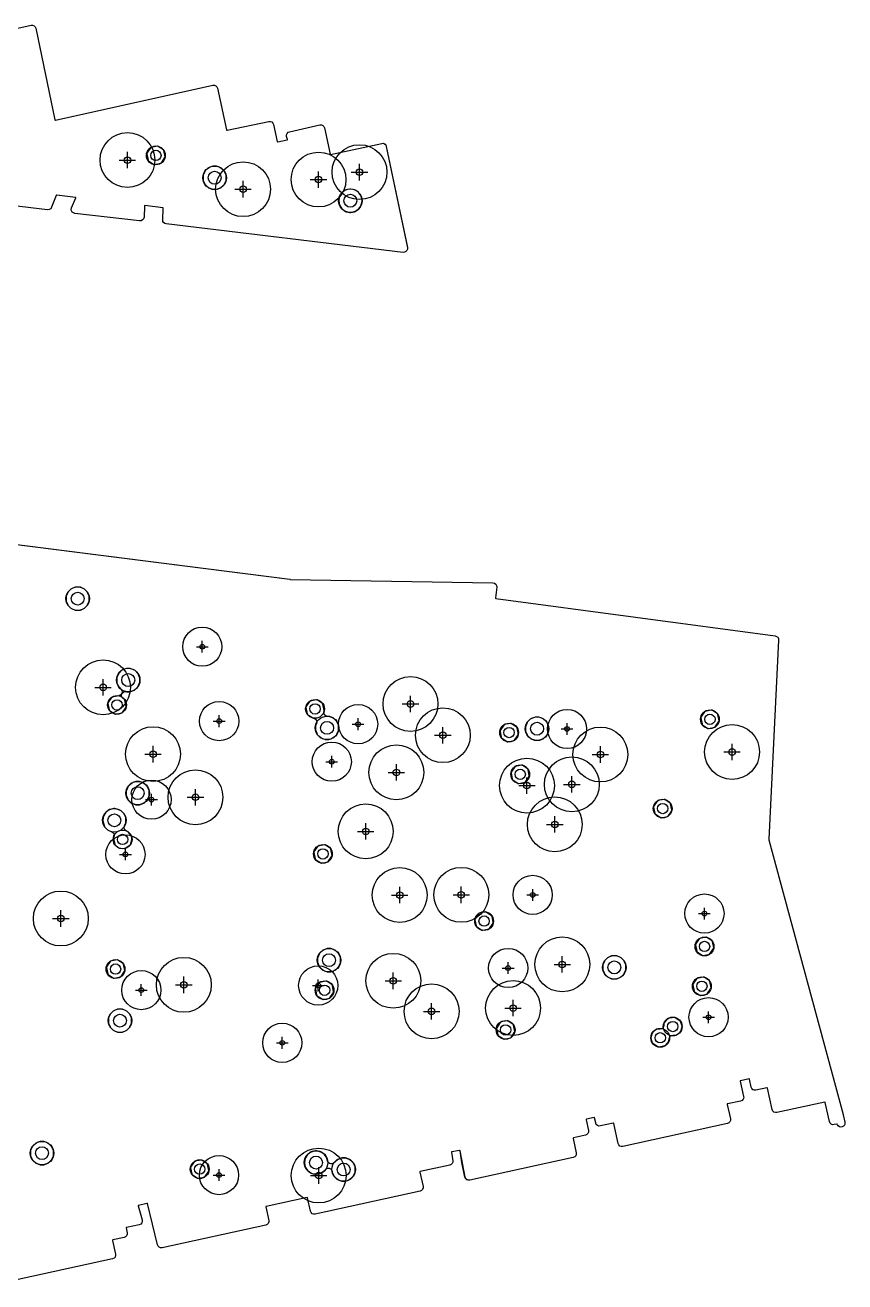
# Model space of a CAD drawing. Header units: metres. Extents: x 8738 to 9560, y -8972 to -7699.
# Drawn here: x 9163.8 to 9268.4, y -8941.5 to -8781.1 of the extents above; entities that cross this region are included whole.
import ezdxf

# ---------------------------------------------------------------- set-up
doc = ezdxf.new("R2010")
doc.units = ezdxf.units.M
for name, color, linetype in [('AI_GREENING_ALLOWED_ZONE', 4, 'Continuous'), ('AI_GREENING_LAWN', 82, 'Continuous'), ('AI_GREENING_SHRUBS', 92, 'Continuous'), ('AI_GREENING_TREES', 3, 'Continuous')]:
    doc.layers.add(name, color=color, linetype=linetype)

# ---------------------------------------------------------------- blocks, each defined once
blk = doc.blocks.new('AI_TREE')
for p, q in [((-0.3, 0), (0.3, 0)), ((0, -0.3), (0, 0.3))]:
    blk.add_line(p, q)
for radius in [1, 0.12]:
    blk.add_circle((0, 0), radius)
blk = doc.blocks.new('AI_SHRUB')
for radius in [1, 0.55]:
    blk.add_circle((0, 0), radius)

msp = doc.modelspace()

# ---------------------------------------------------------------- linework, layer by layer
at = {"layer": 'AI_GREENING_ALLOWED_ZONE'}
for points in [[(9156.75, -8782.83), (9164.54, -8781.09), (9164.73, -8781.09), (9164.92, -8781.16), (9165.06, -8781.3), (9165.14, -8781.48), (9167.58, -8793.19), (9167.6, -8793.23), (9167.64, -8793.23), (9187.75, -8788.76), (9187.95, -8788.76), (9188.13, -8788.83), (9188.27, -8788.96), (9188.35, -8789.14), (9189.49, -8794.44), (9189.51, -8794.48), (9189.55, -8794.48), (9194.89, -8793.38), (9195.09, -8793.37), (9195.27, -8793.45), (9195.41, -8793.58), (9195.48, -8793.76), (9195.97, -8795.96), (9195.98, -8796), (9196.03, -8796), (9197.21, -8795.73), (9197.25, -8795.72), (9197.25, -8795.67), (9197.16, -8795.29), (9197.15, -8795.09), (9197.22, -8794.91), (9197.36, -8794.77), (9197.54, -8794.69), (9201.4, -8793.82), (9201.59, -8793.81), (9201.78, -8793.88), (9201.92, -8794.02), (9202, -8794.2), (9202.71, -8797.55), (9202.73, -8797.59), (9202.77, -8797.59), (9209.29, -8796.18), (9209.48, -8796.17), (9209.66, -8796.25), (9209.81, -8796.38), (9209.88, -8796.56), (9212.58, -8809.49), (9212.58, -8809.68), (9212.51, -8809.86), (9212.38, -8810), (9212.21, -8810.08), (9212.03, -8810.09), (9181.78, -8806.47), (9181.6, -8806.42), (9181.46, -8806.3), (9181.37, -8806.14), (9181.34, -8805.96), (9181.4, -8804.46), (9181.39, -8804.42), (9181.35, -8804.41), (9179.07, -8804.13), (9179.02, -8804.14), (9179.01, -8804.18), (9178.96, -8805.59), (9178.91, -8805.79), (9178.78, -8805.95), (9178.6, -8806.05), (9178.4, -8806.07), (9170.12, -8805.11), (9169.95, -8805.05), (9169.8, -8804.94), (9169.71, -8804.78), (9169.68, -8804.6), (9169.72, -8804.42), (9170.24, -8803.12), (9170.25, -8803.08), (9170.21, -8803.07), (9167.83, -8802.78), (9167.79, -8802.79), (9167.76, -8802.83), (9167.17, -8804.34), (9167.05, -8804.53), (9166.86, -8804.64), (9166.65, -8804.66), (9157.41, -8803.55)], [(9148.27, -8845.56), (9197.57, -8851.82), (9197.6, -8851.83), (9223.49, -8852.25), (9223.7, -8852.3), (9223.86, -8852.42), (9223.96, -8852.6), (9223.98, -8852.81), (9223.8, -8854.19), (9223.81, -8854.23), (9223.84, -8854.25), (9259.51, -8859.05), (9259.69, -8859.11), (9259.83, -8859.22), (9259.92, -8859.39), (9259.94, -8859.57), (9258.69, -8884.98), (9258.7, -8885.05), (9268.18, -8920.14), (9268.18, -8920.16), (9268.4, -8921.12), (9268.4, -8921.31), (9268.34, -8921.48), (9268.22, -8921.62), (9268.06, -8921.71), (9267.88, -8921.73), (9267.7, -8921.69), (9267.55, -8921.58), (9267.45, -8921.43), (9267.41, -8921.35), (9267.37, -8921.35), (9267.04, -8921.42), (9266.84, -8921.43), (9266.66, -8921.36), (9266.52, -8921.22), (9266.44, -8921.04), (9265.9, -8918.58), (9265.88, -8918.54), (9265.84, -8918.54), (9259.72, -8919.89), (9259.53, -8919.89), (9259.35, -8919.82), (9259.2, -8919.69), (9259.13, -8919.51), (9258.52, -8916.75), (9258.5, -8916.71), (9258.46, -8916.71), (9257.05, -8917.02), (9256.85, -8917.03), (9256.67, -8916.96), (9256.53, -8916.82), (9256.45, -8916.64), (9256.23, -8915.63), (9256.21, -8915.59), (9256.17, -8915.59), (9255.1, -8915.83), (9255.06, -8915.85), (9255.06, -8915.89), (9255.48, -8917.81), (9255.49, -8918.01), (9255.41, -8918.19), (9255.28, -8918.33), (9255.1, -8918.41), (9253.42, -8918.77), (9253.38, -8918.78), (9253.38, -8918.83), (9253.79, -8920.68), (9253.8, -8920.88), (9253.72, -8921.06), (9253.59, -8921.2), (9253.41, -8921.28), (9240.06, -8924.21), (9239.87, -8924.22), (9239.69, -8924.15), (9239.55, -8924.01), (9239.47, -8923.83), (9238.9, -8921.27), (9238.89, -8921.23), (9238.84, -8921.23), (9237.2, -8921.59), (9237, -8921.6), (9236.82, -8921.53), (9236.68, -8921.39), (9236.6, -8921.21), (9236.46, -8920.56), (9236.44, -8920.52), (9236.4, -8920.52), (9235.42, -8920.73), (9235.38, -8920.75), (9235.38, -8920.79), (9235.69, -8922.17), (9235.69, -8922.37), (9235.62, -8922.55), (9235.49, -8922.69), (9235.31, -8922.77), (9233.75, -8923.11), (9233.71, -8923.13), (9233.71, -8923.17), (9234.12, -8925.01), (9234.12, -8925.21), (9234.05, -8925.39), (9233.92, -8925.53), (9233.74, -8925.61), (9220.52, -8928.51), (9220.32, -8928.52), (9220.14, -8928.45), (9220, -8928.31), (9219.92, -8928.13), (9219.51, -8926.27), (9219.5, -8926.24), (9219.29, -8924.77), (9219.27, -8924.73), (9219.23, -8924.73), (9218.24, -8924.88), (9218.2, -8924.89), (9218.2, -8924.93), (9218.36, -8926.03), (9218.35, -8926.22), (9218.28, -8926.39), (9218.15, -8926.52), (9217.97, -8926.59), (9214.21, -8927.42), (9214.17, -8927.44), (9214.17, -8927.48), (9214.57, -8929.31), (9214.58, -8929.51), (9214.5, -8929.69), (9214.37, -8929.83), (9214.19, -8929.91), (9200.79, -8932.85), (9200.59, -8932.86), (9200.41, -8932.79), (9200.27, -8932.65), (9200.19, -8932.47), (9199.82, -8930.77), (9199.8, -8930.73), (9199.76, -8930.73), (9194.54, -8931.88), (9194.5, -8931.89), (9194.5, -8931.93), (9194.88, -8933.64), (9194.88, -8933.84), (9194.81, -8934.02), (9194.68, -8934.16), (9194.5, -8934.24), (9181.27, -8937.15), (9181.08, -8937.15), (9180.9, -8937.08), (9180.76, -8936.95), (9180.68, -8936.78), (9179.39, -8931.5), (9179.38, -8931.46), (9179.33, -8931.47), (9178.27, -8931.74), (9178.23, -8931.76), (9178.23, -8931.8), (9178.72, -8933.57), (9178.74, -8933.77), (9178.67, -8933.96), (9178.53, -8934.11), (9178.35, -8934.19), (9176.7, -8934.55), (9176.67, -8934.57), (9176.67, -8934.61), (9176.8, -8935.23), (9176.81, -8935.42), (9176.73, -8935.6), (9176.6, -8935.74), (9176.42, -8935.82), (9174.98, -8936.14), (9174.95, -8936.16), (9174.95, -8936.2), (9175.33, -8937.94), (9175.33, -8938.14), (9175.26, -8938.32), (9175.13, -8938.46), (9174.95, -8938.54), (9161.54, -8941.49)]]:
    msp.add_lwpolyline(points, dxfattribs=at)
at = {"layer": 'AI_GREENING_LAWN'}
for points in [[(9156.75, -8782.83), (9164.54, -8781.09), (9164.73, -8781.09), (9164.92, -8781.16), (9165.06, -8781.3), (9165.14, -8781.48), (9167.58, -8793.19), (9167.6, -8793.23), (9167.64, -8793.23), (9187.75, -8788.76), (9187.95, -8788.76), (9188.13, -8788.83), (9188.27, -8788.96), (9188.35, -8789.14), (9189.49, -8794.44), (9189.5, -8794.48), (9189.55, -8794.48), (9194.89, -8793.38), (9195.09, -8793.38), (9195.27, -8793.45), (9195.41, -8793.58), (9195.48, -8793.76), (9195.97, -8795.96), (9195.98, -8796), (9196.03, -8796), (9197.21, -8795.73), (9197.25, -8795.72), (9197.25, -8795.67), (9197.16, -8795.29), (9197.15, -8795.09), (9197.22, -8794.91), (9197.36, -8794.77), (9197.54, -8794.69), (9201.4, -8793.82), (9201.59, -8793.81), (9201.78, -8793.88), (9201.92, -8794.02), (9202, -8794.2), (9202.71, -8797.55), (9202.73, -8797.59), (9202.77, -8797.59), (9209.29, -8796.18), (9209.48, -8796.17), (9209.67, -8796.25), (9209.81, -8796.38), (9209.88, -8796.56), (9212.58, -8809.5), (9212.58, -8809.68), (9212.51, -8809.86), (9212.38, -8810), (9212.21, -8810.08), (9212.03, -8810.09), (9181.78, -8806.47), (9181.6, -8806.42), (9181.46, -8806.3), (9181.36, -8806.14), (9181.34, -8805.96), (9181.4, -8804.46), (9181.39, -8804.42), (9181.35, -8804.41), (9179.07, -8804.13), (9179.02, -8804.14), (9179.01, -8804.18), (9178.96, -8805.59), (9178.91, -8805.79), (9178.78, -8805.95), (9178.6, -8806.05), (9178.4, -8806.07), (9170.12, -8805.11), (9169.95, -8805.05), (9169.8, -8804.94), (9169.71, -8804.78), (9169.68, -8804.6), (9169.72, -8804.42), (9170.24, -8803.12), (9170.25, -8803.08), (9170.21, -8803.07), (9167.83, -8802.78), (9167.79, -8802.79), (9167.76, -8802.83), (9167.17, -8804.34), (9167.05, -8804.52), (9166.86, -8804.64), (9166.65, -8804.66), (9157.41, -8803.55)], [(9148.3, -8845.56), (9197.57, -8851.82), (9197.6, -8851.83), (9223.49, -8852.25), (9223.7, -8852.3), (9223.86, -8852.42), (9223.96, -8852.6), (9223.98, -8852.81), (9223.8, -8854.19), (9223.81, -8854.23), (9223.84, -8854.25), (9259.51, -8859.05), (9259.69, -8859.11), (9259.83, -8859.22), (9259.92, -8859.39), (9259.94, -8859.57), (9258.69, -8884.98), (9258.7, -8885.05), (9268.18, -8920.14), (9268.18, -8920.16), (9268.4, -8921.12), (9268.4, -8921.31), (9268.34, -8921.48), (9268.22, -8921.62), (9268.06, -8921.71), (9267.88, -8921.73), (9267.7, -8921.69), (9267.55, -8921.58), (9267.45, -8921.43), (9267.41, -8921.35), (9267.37, -8921.35), (9267.04, -8921.42), (9266.84, -8921.43), (9266.66, -8921.36), (9266.52, -8921.22), (9266.44, -8921.04), (9265.9, -8918.58), (9265.88, -8918.54), (9265.84, -8918.54), (9259.72, -8919.89), (9259.53, -8919.89), (9259.34, -8919.82), (9259.2, -8919.69), (9259.13, -8919.51), (9258.52, -8916.75), (9258.5, -8916.71), (9258.46, -8916.71), (9257.05, -8917.02), (9256.85, -8917.03), (9256.67, -8916.95), (9256.53, -8916.82), (9256.45, -8916.64), (9256.23, -8915.63), (9256.22, -8915.59), (9256.17, -8915.59), (9255.1, -8915.83), (9255.06, -8915.85), (9255.06, -8915.89), (9255.48, -8917.81), (9255.49, -8918.01), (9255.42, -8918.19), (9255.28, -8918.33), (9255.1, -8918.41), (9253.42, -8918.77), (9253.38, -8918.78), (9253.38, -8918.83), (9253.79, -8920.68), (9253.8, -8920.88), (9253.73, -8921.06), (9253.59, -8921.2), (9253.41, -8921.28), (9240.06, -8924.21), (9239.87, -8924.22), (9239.69, -8924.15), (9239.55, -8924.01), (9239.47, -8923.83), (9238.9, -8921.27), (9238.89, -8921.23), (9238.84, -8921.23), (9237.2, -8921.59), (9237, -8921.6), (9236.82, -8921.53), (9236.68, -8921.39), (9236.6, -8921.21), (9236.46, -8920.56), (9236.44, -8920.52), (9236.4, -8920.52), (9235.42, -8920.73), (9235.38, -8920.75), (9235.38, -8920.79), (9235.69, -8922.17), (9235.69, -8922.37), (9235.62, -8922.55), (9235.49, -8922.69), (9235.31, -8922.77), (9233.75, -8923.11), (9233.71, -8923.13), (9233.71, -8923.17), (9234.12, -8925.01), (9234.12, -8925.2), (9234.05, -8925.39), (9233.92, -8925.53), (9233.74, -8925.61), (9220.53, -8928.51), (9220.33, -8928.51), (9220.15, -8928.44), (9220.01, -8928.3), (9219.93, -8928.12), (9219.29, -8924.77), (9219.27, -8924.73), (9219.23, -8924.73), (9218.24, -8924.88), (9218.2, -8924.89), (9218.2, -8924.93), (9218.36, -8926.03), (9218.35, -8926.22), (9218.28, -8926.39), (9218.15, -8926.52), (9217.97, -8926.59), (9214.21, -8927.42), (9214.17, -8927.44), (9214.17, -8927.48), (9214.57, -8929.31), (9214.58, -8929.5), (9214.5, -8929.69), (9214.37, -8929.83), (9214.19, -8929.91), (9200.79, -8932.85), (9200.59, -8932.86), (9200.41, -8932.79), (9200.27, -8932.65), (9200.19, -8932.47), (9199.82, -8930.77), (9199.8, -8930.73), (9199.76, -8930.73), (9194.54, -8931.88), (9194.5, -8931.89), (9194.5, -8931.93), (9194.88, -8933.64), (9194.89, -8933.84), (9194.81, -8934.02), (9194.68, -8934.16), (9194.5, -8934.24), (9181.27, -8937.15), (9181.08, -8937.15), (9180.9, -8937.08), (9180.76, -8936.95), (9180.68, -8936.78), (9179.39, -8931.5), (9179.38, -8931.47), (9179.33, -8931.47), (9178.27, -8931.74), (9178.23, -8931.76), (9178.23, -8931.8), (9178.72, -8933.57), (9178.74, -8933.77), (9178.67, -8933.96), (9178.53, -8934.11), (9178.35, -8934.19), (9176.7, -8934.55), (9176.67, -8934.57), (9176.67, -8934.61), (9176.8, -8935.23), (9176.81, -8935.42), (9176.73, -8935.6), (9176.6, -8935.75), (9176.42, -8935.82), (9174.99, -8936.14), (9174.95, -8936.16), (9174.95, -8936.2), (9175.33, -8937.94), (9175.33, -8938.14), (9175.26, -8938.32), (9175.13, -8938.46), (9174.95, -8938.54), (9161.54, -8941.49)]]:
    msp.add_lwpolyline(points, dxfattribs=at)
for points in [[(9179.85, -8796.7), (9179.81, -8796.72), (9179.78, -8796.75), (9179.32, -8797.43), (9179.31, -8797.48), (9179.31, -8797.52), (9179.47, -8798.33), (9179.48, -8798.37), (9179.52, -8798.4), (9180.2, -8798.86), (9180.24, -8798.88), (9180.29, -8798.88), (9181.09, -8798.72), (9181.14, -8798.7), (9181.17, -8798.67), (9181.62, -8797.99), (9181.64, -8797.94), (9181.64, -8797.9), (9181.48, -8797.09), (9181.46, -8797.05), (9181.43, -8797.01), (9180.75, -8796.56), (9180.71, -8796.54), (9180.66, -8796.54), (9179.85, -8796.7)], [(9188.84, -8799.36), (9188.76, -8799.3), (9188.31, -8799.12), (9188.21, -8799.1), (9187.73, -8799.1), (9187.63, -8799.12), (9187.18, -8799.3), (9187.1, -8799.36), (9186.76, -8799.7), (9186.7, -8799.78), (9186.52, -8800.23), (9186.5, -8800.33), (9186.5, -8800.81), (9186.52, -8800.91), (9186.7, -8801.36), (9186.76, -8801.44), (9187.1, -8801.78), (9187.18, -8801.84), (9187.63, -8802.02), (9187.73, -8802.04), (9188.21, -8802.04), (9188.31, -8802.02), (9188.76, -8801.84), (9188.84, -8801.78), (9189.18, -8801.44), (9189.24, -8801.36), (9189.42, -8800.91), (9189.44, -8800.81), (9189.44, -8800.33), (9189.42, -8800.23), (9189.24, -8799.78), (9189.18, -8799.7), (9188.84, -8799.36)], [(9205.91, -8802.15), (9205.82, -8802.11), (9205.34, -8802.01), (9205.24, -8802.01), (9204.76, -8802.11), (9204.67, -8802.15), (9204.27, -8802.42), (9204.2, -8802.48), (9203.93, -8802.89), (9203.9, -8802.98), (9203.8, -8803.45), (9203.8, -8803.55), (9203.9, -8804.03), (9203.93, -8804.12), (9204.2, -8804.52), (9204.27, -8804.59), (9204.67, -8804.86), (9204.76, -8804.9), (9205.24, -8804.99), (9205.34, -8804.99), (9205.82, -8804.9), (9205.91, -8804.86), (9206.31, -8804.59), (9206.38, -8804.52), (9206.65, -8804.12), (9206.68, -8804.03), (9206.78, -8803.55), (9206.78, -8803.45), (9206.68, -8802.98), (9206.65, -8802.89), (9206.38, -8802.48), (9206.31, -8802.42), (9205.91, -8802.15)], [(9171.36, -8853.08), (9171.28, -8853.02), (9170.83, -8852.83), (9170.73, -8852.82), (9170.25, -8852.82), (9170.15, -8852.83), (9169.7, -8853.02), (9169.62, -8853.08), (9169.28, -8853.42), (9169.22, -8853.5), (9169.04, -8853.95), (9169.02, -8854.04), (9169.02, -8854.53), (9169.04, -8854.62), (9169.22, -8855.08), (9169.28, -8855.16), (9169.62, -8855.5), (9169.7, -8855.55), (9170.15, -8855.74), (9170.25, -8855.76), (9170.73, -8855.76), (9170.83, -8855.74), (9171.28, -8855.55), (9171.36, -8855.5), (9171.7, -8855.16), (9171.75, -8855.08), (9171.94, -8854.62), (9171.96, -8854.53), (9171.96, -8854.04), (9171.94, -8853.95), (9171.75, -8853.5), (9171.7, -8853.42), (9171.36, -8853.08)], [(9176.1, -8866.55), (9176.18, -8866.37), (9176.32, -8866.23), (9176.5, -8866.15), (9176.69, -8866.15), (9176.7, -8866.16), (9177.19, -8866.16), (9177.28, -8866.14), (9177.73, -8865.95), (9177.81, -8865.9), (9178.16, -8865.55), (9178.21, -8865.47), (9178.4, -8865.02), (9178.41, -8864.93), (9178.41, -8864.44), (9178.4, -8864.34), (9178.21, -8863.9), (9178.16, -8863.82), (9177.81, -8863.47), (9177.73, -8863.42), (9177.28, -8863.23), (9177.19, -8863.21), (9176.7, -8863.21), (9176.6, -8863.23), (9176.15, -8863.42), (9176.07, -8863.47), (9175.73, -8863.82), (9175.68, -8863.9), (9175.49, -8864.34), (9175.47, -8864.44), (9175.47, -8864.93), (9175.49, -8865.02), (9175.68, -8865.47), (9175.73, -8865.55), (9176.01, -8865.83), (9176.12, -8866), (9176.16, -8866.19), (9176.12, -8866.38), (9176.01, -8866.54), (9175.85, -8866.65), (9175.74, -8866.67), (9175.75, -8866.68), (9174.89, -8866.85), (9174.85, -8866.86), (9174.82, -8866.9), (9174.36, -8867.58), (9174.34, -8867.62), (9174.34, -8867.67), (9174.5, -8868.47), (9174.52, -8868.52), (9174.56, -8868.55), (9175.24, -8869), (9175.28, -8869.02), (9175.33, -8869.02), (9176.13, -8868.86), (9176.17, -8868.84), (9176.21, -8868.81), (9176.66, -8868.13), (9176.68, -8868.09), (9176.68, -8868.04), (9176.52, -8867.24), (9176.5, -8867.19), (9176.47, -8867.16), (9176.32, -8867.06), (9176.18, -8866.92), (9176.1, -8866.74), (9176.1, -8866.55)], [(9201.98, -8872.24), (9202.07, -8872.25), (9202.56, -8872.25), (9202.66, -8872.24), (9203.11, -8872.05), (9203.19, -8872), (9203.53, -8871.65), (9203.58, -8871.57), (9203.77, -8871.12), (9203.79, -8871.03), (9203.79, -8870.54), (9203.77, -8870.44), (9203.58, -8870), (9203.53, -8869.92), (9203.19, -8869.57), (9203.11, -8869.52), (9202.66, -8869.33), (9202.56, -8869.31), (9202.4, -8869.31), (9202.2, -8869.27), (9202.04, -8869.17), (9201.93, -8869), (9201.9, -8868.81), (9201.93, -8868.62), (9201.94, -8868.6), (9201.94, -8868.55), (9201.78, -8867.75), (9201.77, -8867.7), (9201.73, -8867.67), (9201.05, -8867.22), (9201.01, -8867.2), (9200.96, -8867.2), (9200.16, -8867.36), (9200.12, -8867.38), (9200.08, -8867.41), (9199.63, -8868.09), (9199.61, -8868.13), (9199.61, -8868.18), (9199.77, -8868.98), (9199.79, -8869.03), (9199.82, -8869.06), (9200.5, -8869.51), (9200.59, -8869.55), (9200.69, -8869.57), (9200.85, -8869.68), (9200.96, -8869.84), (9201, -8870.03), (9200.96, -8870.22), (9200.87, -8870.44), (9200.85, -8870.54), (9200.85, -8871.03), (9200.87, -8871.12), (9201.05, -8871.57), (9201.1, -8871.65), (9201.45, -8872), (9201.53, -8872.05), (9201.98, -8872.24)], [(9230.39, -8870.1), (9230.33, -8870.02), (9229.99, -8869.68), (9229.91, -8869.63), (9229.46, -8869.44), (9229.36, -8869.42), (9228.88, -8869.42), (9228.78, -8869.44), (9228.33, -8869.63), (9228.25, -8869.68), (9227.91, -8870.02), (9227.85, -8870.1), (9227.67, -8870.56), (9227.65, -8870.65), (9227.65, -8871.15), (9227.64, -8871.19), (9227.66, -8871.22), (9227.85, -8871.68), (9227.91, -8871.76), (9228.25, -8872.1), (9228.33, -8872.16), (9228.78, -8872.34), (9228.88, -8872.36), (9229.36, -8872.36), (9229.46, -8872.34), (9229.91, -8872.16), (9229.99, -8872.1), (9230.33, -8871.76), (9230.39, -8871.68), (9230.57, -8871.23), (9230.59, -8871.14), (9230.59, -8870.65), (9230.57, -8870.56), (9230.39, -8870.1)], [(9250.56, -8868.68), (9250.52, -8868.7), (9250.48, -8868.74), (9250.03, -8869.42), (9250.01, -8869.46), (9250.01, -8869.51), (9250.17, -8870.31), (9250.19, -8870.35), (9250.22, -8870.39), (9250.9, -8870.84), (9250.94, -8870.86), (9250.99, -8870.86), (9251.8, -8870.7), (9251.84, -8870.68), (9251.87, -8870.65), (9252.33, -8869.97), (9252.34, -8869.92), (9252.34, -8869.88), (9252.18, -8869.07), (9252.17, -8869.03), (9252.14, -8869), (9251.45, -8868.54), (9251.41, -8868.52), (9251.36, -8868.52), (9250.56, -8868.68)], [(9225.83, -8870.23), (9225.79, -8870.21), (9225.74, -8870.21), (9224.94, -8870.37), (9224.89, -8870.39), (9224.86, -8870.42), (9224.41, -8871.1), (9224.39, -8871.15), (9224.39, -8871.19), (9224.55, -8872), (9224.57, -8872.04), (9224.6, -8872.07), (9225.28, -8872.53), (9225.32, -8872.55), (9225.37, -8872.55), (9226.17, -8872.39), (9226.22, -8872.37), (9226.25, -8872.33), (9226.7, -8871.65), (9226.72, -8871.61), (9226.72, -8871.56), (9226.71, -8871.5), (9226.71, -8871.36), (9226.66, -8871.25), (9226.56, -8870.76), (9226.54, -8870.72), (9226.51, -8870.68), (9225.83, -8870.23)], [(9226.35, -8875.7), (9226.3, -8875.72), (9226.27, -8875.75), (9225.82, -8876.43), (9225.8, -8876.48), (9225.8, -8876.52), (9225.96, -8877.33), (9225.98, -8877.37), (9226.01, -8877.4), (9226.69, -8877.86), (9226.73, -8877.87), (9226.78, -8877.87), (9227.58, -8877.71), (9227.63, -8877.7), (9227.66, -8877.66), (9228.11, -8876.98), (9228.13, -8876.94), (9228.13, -8876.89), (9227.97, -8876.09), (9227.95, -8876.05), (9227.92, -8876.01), (9227.24, -8875.56), (9227.2, -8875.54), (9227.15, -8875.54), (9226.35, -8875.7)], [(9179.02, -8877.9), (9178.94, -8877.85), (9178.49, -8877.66), (9178.39, -8877.64), (9177.91, -8877.64), (9177.81, -8877.66), (9177.36, -8877.85), (9177.28, -8877.9), (9176.94, -8878.25), (9176.88, -8878.33), (9176.7, -8878.78), (9176.68, -8878.87), (9176.68, -8879.36), (9176.7, -8879.45), (9176.88, -8879.9), (9176.94, -8879.98), (9177.28, -8880.33), (9177.36, -8880.38), (9177.81, -8880.57), (9177.91, -8880.59), (9178.39, -8880.59), (9178.49, -8880.57), (9178.94, -8880.38), (9179.02, -8880.33), (9179.36, -8879.98), (9179.42, -8879.9), (9179.6, -8879.45), (9179.62, -8879.36), (9179.62, -8878.87), (9179.6, -8878.78), (9179.42, -8878.33), (9179.36, -8878.25), (9179.02, -8877.9)], [(9177.22, -8885.68), (9177.24, -8885.65), (9177.41, -8885.08), (9177.42, -8884.96), (9177.35, -8884.62), (9177.3, -8884.51), (9176.94, -8884.07), (9176.84, -8884), (9176.73, -8883.95), (9176.57, -8883.85), (9176.46, -8883.68), (9176.42, -8883.49), (9176.46, -8883.3), (9176.62, -8882.91), (9176.64, -8882.82), (9176.64, -8882.33), (9176.62, -8882.24), (9176.43, -8881.79), (9176.38, -8881.71), (9176.05, -8881.37), (9175.94, -8881.31), (9175.23, -8881.09), (9175.11, -8881.09), (9174.64, -8881.18), (9174.55, -8881.22), (9174.15, -8881.49), (9174.08, -8881.56), (9173.81, -8881.96), (9173.77, -8882.05), (9173.68, -8882.52), (9173.69, -8882.64), (9173.9, -8883.35), (9173.97, -8883.45), (9174.3, -8883.79), (9174.38, -8883.84), (9174.84, -8884.03), (9174.99, -8884.13), (9175.09, -8884.27), (9175.15, -8884.44), (9175.13, -8884.62), (9175.1, -8884.7), (9175.1, -8884.7), (9175.06, -8884.79), (9175.06, -8884.84), (9175.22, -8885.65), (9175.24, -8885.68), (9175.26, -8885.72), (9175.71, -8886.08), (9175.84, -8886.14), (9176.42, -8886.19), (9176.46, -8886.19), (9176.5, -8886.17), (9177.19, -8885.71), (9177.22, -8885.68)], [(9244.53, -8880.07), (9244.49, -8880.09), (9244.45, -8880.12), (9244, -8880.8), (9243.98, -8880.84), (9243.98, -8880.89), (9244.14, -8881.7), (9244.16, -8881.74), (9244.19, -8881.77), (9244.87, -8882.23), (9244.91, -8882.25), (9244.96, -8882.25), (9245.76, -8882.08), (9245.81, -8882.07), (9245.84, -8882.03), (9246.3, -8881.35), (9246.31, -8881.31), (9246.31, -8881.26), (9246.15, -8880.46), (9246.14, -8880.42), (9246.1, -8880.38), (9245.42, -8879.93), (9245.38, -8879.91), (9245.33, -8879.91), (9244.53, -8880.07)], [(9201.17, -8885.86), (9201.13, -8885.88), (9201.1, -8885.91), (9200.64, -8886.59), (9200.62, -8886.64), (9200.62, -8886.68), (9200.78, -8887.49), (9200.8, -8887.53), (9200.83, -8887.56), (9201.51, -8888.02), (9201.56, -8888.04), (9201.6, -8888.04), (9202.41, -8887.88), (9202.45, -8887.86), (9202.48, -8887.83), (9202.94, -8887.14), (9202.96, -8887.1), (9202.96, -8887.06), (9202.8, -8886.25), (9202.78, -8886.21), (9202.75, -8886.17), (9202.07, -8885.72), (9202.02, -8885.7), (9201.98, -8885.7), (9201.17, -8885.86)], [(9221.74, -8894.44), (9221.7, -8894.46), (9221.67, -8894.49), (9221.21, -8895.17), (9221.19, -8895.21), (9221.19, -8895.26), (9221.35, -8896.06), (9221.37, -8896.11), (9221.41, -8896.14), (9222.09, -8896.59), (9222.13, -8896.61), (9222.18, -8896.61), (9222.98, -8896.45), (9223.02, -8896.43), (9223.06, -8896.4), (9223.51, -8895.72), (9223.53, -8895.68), (9223.53, -8895.63), (9223.37, -8894.83), (9223.35, -8894.78), (9223.32, -8894.75), (9222.64, -8894.3), (9222.59, -8894.28), (9222.55, -8894.28), (9221.74, -8894.44)], [(9249.88, -8897.67), (9249.83, -8897.69), (9249.8, -8897.72), (9249.34, -8898.4), (9249.33, -8898.44), (9249.33, -8898.49), (9249.49, -8899.3), (9249.5, -8899.34), (9249.54, -8899.37), (9250.22, -8899.83), (9250.26, -8899.84), (9250.31, -8899.84), (9251.11, -8899.68), (9251.16, -8899.67), (9251.19, -8899.63), (9251.64, -8898.95), (9251.66, -8898.91), (9251.66, -8898.86), (9251.5, -8898.06), (9251.48, -8898.02), (9251.45, -8897.98), (9250.77, -8897.53), (9250.73, -8897.51), (9250.68, -8897.51), (9249.88, -8897.67)], [(9174.7, -8900.55), (9174.66, -8900.57), (9174.63, -8900.6), (9174.17, -8901.29), (9174.16, -8901.33), (9174.16, -8901.38), (9174.32, -8902.18), (9174.33, -8902.22), (9174.37, -8902.25), (9175.05, -8902.71), (9175.09, -8902.73), (9175.14, -8902.73), (9175.94, -8902.57), (9175.98, -8902.55), (9176.02, -8902.52), (9176.47, -8901.84), (9176.49, -8901.79), (9176.49, -8901.75), (9176.33, -8900.94), (9176.31, -8900.9), (9176.28, -8900.87), (9175.6, -8900.41), (9175.56, -8900.39), (9175.51, -8900.39), (9174.7, -8900.55)], [(9203.44, -8899.22), (9203.36, -8899.17), (9202.91, -8898.98), (9202.82, -8898.96), (9202.33, -8898.96), (9202.24, -8898.98), (9201.78, -8899.17), (9201.7, -8899.22), (9201.36, -8899.57), (9201.31, -8899.65), (9201.12, -8900.1), (9201.1, -8900.19), (9201.1, -8900.68), (9201.12, -8900.77), (9201.31, -8901.22), (9201.36, -8901.3), (9201.7, -8901.65), (9201.78, -8901.7), (9202.24, -8901.89), (9202.33, -8901.91), (9202.82, -8901.91), (9202.91, -8901.89), (9203.36, -8901.7), (9203.44, -8901.65), (9203.78, -8901.3), (9203.84, -8901.22), (9204.02, -8900.77), (9204.04, -8900.68), (9204.04, -8900.19), (9204.02, -8900.1), (9203.84, -8899.65), (9203.78, -8899.57), (9203.44, -8899.22)], [(9239.85, -8900.13), (9239.77, -8900.08), (9239.32, -8899.89), (9239.22, -8899.88), (9238.74, -8899.88), (9238.64, -8899.89), (9238.19, -8900.08), (9238.11, -8900.13), (9237.77, -8900.48), (9237.71, -8900.56), (9237.53, -8901.01), (9237.51, -8901.1), (9237.51, -8901.59), (9237.53, -8901.68), (9237.71, -8902.14), (9237.77, -8902.22), (9238.11, -8902.56), (9238.19, -8902.61), (9238.64, -8902.8), (9238.74, -8902.82), (9239.22, -8902.82), (9239.32, -8902.8), (9239.77, -8902.61), (9239.85, -8902.56), (9240.19, -8902.22), (9240.24, -8902.14), (9240.43, -8901.68), (9240.45, -8901.59), (9240.45, -8901.1), (9240.43, -8901.01), (9240.24, -8900.56), (9240.19, -8900.48), (9239.85, -8900.13)], [(9201.38, -8903.27), (9201.33, -8903.28), (9201.3, -8903.32), (9200.85, -8904), (9200.83, -8904.04), (9200.83, -8904.09), (9200.99, -8904.89), (9201.01, -8904.94), (9201.04, -8904.97), (9201.72, -8905.42), (9201.76, -8905.44), (9201.81, -8905.44), (9202.61, -8905.28), (9202.66, -8905.26), (9202.69, -8905.23), (9203.15, -8904.55), (9203.16, -8904.51), (9203.16, -8904.46), (9203, -8903.66), (9202.99, -8903.61), (9202.95, -8903.58), (9202.27, -8903.12), (9202.23, -8903.11), (9202.18, -8903.11), (9201.38, -8903.27)], [(9249.54, -8902.75), (9249.49, -8902.77), (9249.46, -8902.8), (9249, -8903.49), (9248.99, -8903.53), (9248.99, -8903.58), (9249.15, -8904.38), (9249.17, -8904.42), (9249.2, -8904.45), (9249.88, -8904.91), (9249.92, -8904.93), (9249.97, -8904.93), (9250.77, -8904.77), (9250.82, -8904.75), (9250.85, -8904.72), (9251.3, -8904.03), (9251.32, -8903.99), (9251.32, -8903.95), (9251.16, -8903.14), (9251.14, -8903.1), (9251.11, -8903.07), (9250.43, -8902.61), (9250.39, -8902.59), (9250.34, -8902.59), (9249.54, -8902.75)], [(9176.76, -8906.94), (9176.68, -8906.88), (9176.23, -8906.7), (9176.14, -8906.68), (9175.65, -8906.68), (9175.56, -8906.7), (9175.11, -8906.88), (9175.03, -8906.94), (9174.68, -8907.28), (9174.63, -8907.36), (9174.44, -8907.81), (9174.42, -8907.91), (9174.42, -8908.39), (9174.44, -8908.49), (9174.63, -8908.94), (9174.68, -8909.02), (9175.03, -8909.36), (9175.11, -8909.42), (9175.56, -8909.6), (9175.65, -8909.62), (9176.14, -8909.62), (9176.23, -8909.6), (9176.68, -8909.42), (9176.76, -8909.36), (9177.11, -8909.02), (9177.16, -8908.94), (9177.35, -8908.49), (9177.36, -8908.39), (9177.36, -8907.91), (9177.35, -8907.81), (9177.16, -8907.36), (9177.11, -8907.28), (9176.76, -8906.94)], [(9224.5, -8908.32), (9224.45, -8908.34), (9224.42, -8908.38), (9223.97, -8909.06), (9223.95, -8909.1), (9223.95, -8909.15), (9224.11, -8909.95), (9224.12, -8909.99), (9224.16, -8910.03), (9224.84, -8910.48), (9224.88, -8910.5), (9224.93, -8910.5), (9225.73, -8910.34), (9225.78, -8910.32), (9225.81, -8910.29), (9226.26, -8909.61), (9226.28, -8909.56), (9226.28, -8909.52), (9226.12, -8908.71), (9226.1, -8908.67), (9226.07, -8908.64), (9225.39, -8908.18), (9225.35, -8908.16), (9225.3, -8908.16), (9224.5, -8908.32)], [(9246.89, -8910), (9246.92, -8909.98), (9247.37, -8909.61), (9247.45, -8909.5), (9247.62, -8908.93), (9247.62, -8908.9), (9247.62, -8908.86), (9247.44, -8908.27), (9247.42, -8908.24), (9247.39, -8908.21), (9246.71, -8907.75), (9246.66, -8907.73), (9246.62, -8907.73), (9245.81, -8907.89), (9245.77, -8907.91), (9245.74, -8907.93), (9245.35, -8908.41), (9245.33, -8908.44), (9245.32, -8908.48), (9245.31, -8908.75), (9245.26, -8908.93), (9245.15, -8909.09), (9244.99, -8909.19), (9244.81, -8909.23), (9244.42, -8909.23), (9244.38, -8909.23), (9244.35, -8909.25), (9243.9, -8909.62), (9243.82, -8909.74), (9243.65, -8910.3), (9243.64, -8910.34), (9243.65, -8910.37), (9243.83, -8910.96), (9243.85, -8911), (9243.88, -8911.03), (9244.56, -8911.49), (9244.61, -8911.5), (9244.65, -8911.5), (9245.46, -8911.34), (9245.5, -8911.33), (9245.53, -8911.3), (9245.92, -8910.83), (9245.94, -8910.79), (9245.95, -8910.75), (9245.96, -8910.48), (9246.01, -8910.3), (9246.12, -8910.15), (9246.27, -8910.05), (9246.46, -8910.01), (9246.85, -8910.01), (9246.89, -8910)], [(9166.81, -8923.85), (9166.73, -8923.8), (9166.28, -8923.61), (9166.18, -8923.59), (9165.7, -8923.59), (9165.6, -8923.61), (9165.15, -8923.8), (9165.07, -8923.85), (9164.73, -8924.19), (9164.67, -8924.27), (9164.49, -8924.72), (9164.47, -8924.82), (9164.47, -8925.31), (9164.49, -8925.4), (9164.67, -8925.85), (9164.73, -8925.93), (9165.07, -8926.27), (9165.15, -8926.33), (9165.6, -8926.51), (9165.7, -8926.53), (9166.18, -8926.53), (9166.28, -8926.51), (9166.73, -8926.33), (9166.81, -8926.27), (9167.15, -8925.93), (9167.21, -8925.85), (9167.39, -8925.4), (9167.41, -8925.31), (9167.41, -8924.82), (9167.39, -8924.72), (9167.21, -8924.27), (9167.15, -8924.19), (9166.81, -8923.85)], [(9185.44, -8926.1), (9185.4, -8926.12), (9185.36, -8926.15), (9184.91, -8926.83), (9184.89, -8926.87), (9184.89, -8926.92), (9185.05, -8927.72), (9185.07, -8927.77), (9185.1, -8927.8), (9185.78, -8928.25), (9185.83, -8928.27), (9185.87, -8928.27), (9186.68, -8928.11), (9186.72, -8928.09), (9186.75, -8928.06), (9187.21, -8927.38), (9187.23, -8927.34), (9187.23, -8927.29), (9187.07, -8926.49), (9187.05, -8926.44), (9187.02, -8926.41), (9186.33, -8925.96), (9186.29, -8925.94), (9186.25, -8925.94), (9185.44, -8926.1)], [(9203.18, -8927.93), (9203.23, -8928.01), (9203.57, -8928.36), (9203.65, -8928.41), (9204.1, -8928.6), (9204.2, -8928.62), (9204.68, -8928.62), (9204.78, -8928.6), (9205.23, -8928.41), (9205.31, -8928.36), (9205.65, -8928.01), (9205.71, -8927.93), (9205.89, -8927.49), (9205.91, -8927.39), (9205.91, -8926.9), (9205.89, -8926.81), (9205.71, -8926.36), (9205.65, -8926.28), (9205.31, -8925.93), (9205.23, -8925.88), (9204.78, -8925.69), (9204.68, -8925.67), (9204.2, -8925.67), (9204.1, -8925.69), (9203.65, -8925.88), (9203.57, -8925.93), (9203.21, -8926.3), (9203.03, -8926.41), (9202.82, -8926.44), (9202.61, -8926.38), (9202.45, -8926.24), (9202.37, -8926.04), (9202.31, -8925.74), (9202.27, -8925.65), (9202, -8925.24), (9201.93, -8925.17), (9201.52, -8924.9), (9201.44, -8924.87), (9200.96, -8924.77), (9200.86, -8924.77), (9200.38, -8924.87), (9200.3, -8924.9), (9199.89, -8925.17), (9199.82, -8925.24), (9199.55, -8925.65), (9199.51, -8925.74), (9199.42, -8926.21), (9199.42, -8926.31), (9199.51, -8926.79), (9199.55, -8926.88), (9199.82, -8927.28), (9199.89, -8927.35), (9200.3, -8927.62), (9200.38, -8927.66), (9200.86, -8927.75), (9200.96, -8927.75), (9201.44, -8927.66), (9201.52, -8927.62), (9201.93, -8927.35), (9202, -8927.28), (9202.06, -8927.19), (9202.2, -8927.05), (9202.38, -8926.98), (9202.57, -8926.98), (9202.75, -8927.05), (9202.89, -8927.19), (9202.97, -8927.37), (9202.99, -8927.49), (9203.18, -8927.93)]]:
    msp.add_lwpolyline(points, close=True, dxfattribs=at)

# ---------------------------------------------------------------- block references
at = {"layer": 'AI_GREENING_SHRUBS'}
for p, xscale, yscale in [((9180.47, -8797.71), 1.2, 1.2), ((9187.97, -8800.57), 1.5, 1.5), ((9205.29, -8803.5), 1.5, 1.5), ((9170.49, -8854.29), 1.5, 1.5), ((9176.94, -8864.68), 1.5, 1.5), ((9175.51, -8867.85), 1.2, 1.2), ((9200.78, -8868.36), 1.2, 1.2), ((9202.32, -8870.78), 1.5, 1.5), ((9229.12, -8870.89), 1.5, 1.5), ((9251.18, -8869.69), 1.2, 1.2), ((9225.55, -8871.38), 1.2, 1.2), ((9226.97, -8876.71), 1.2, 1.2), ((9178.15, -8879.11), 1.5, 1.5), ((9175.17, -8882.58), 1.5, 1.5), ((9245.15, -8881.08), 1.2, 1.2), ((9176.23, -8885.02), 1.2, 1.2), ((9201.79, -8886.87), 1.2, 1.2), ((9222.36, -8895.44), 1.2, 1.2), ((9202.57, -8900.43), 1.5, 1.5), ((9250.49, -8898.68), 1.2, 1.2), ((9175.32, -8901.56), 1.2, 1.2), ((9238.98, -8901.35), 1.5, 1.5), ((9202, -8904.27), 1.2, 1.2), ((9250.15, -8903.76), 1.2, 1.2), ((9175.89, -8908.15), 1.5, 1.5), ((9225.11, -8909.33), 1.2, 1.2), ((9246.43, -8908.9), 1.2, 1.2), ((9244.84, -8910.34), 1.2, 1.2), ((9165.94, -8925.06), 1.5, 1.5), ((9186.06, -8927.1), 1.2, 1.2), ((9200.91, -8926.26), 1.5, 1.5), ((9204.44, -8927.15), 1.5, 1.5)]:
    msp.add_blockref('AI_SHRUB', p, dxfattribs=dict(at, xscale=xscale, yscale=yscale))
at = {"layer": 'AI_GREENING_TREES'}
for p, xscale, yscale in [((9176.84, -8798.31), 3.5, 3.5), ((9201.23, -8800.8), 3.5, 3.5), ((9206.46, -8799.85), 3.5, 3.5), ((9191.6, -8802.03), 3.5, 3.5), ((9186.39, -8860.42), 2.5, 2.5), ((9173.73, -8865.61), 3.5, 3.5), ((9212.97, -8867.73), 3.5, 3.5), ((9188.55, -8869.92), 2.5, 2.5), ((9206.28, -8870.31), 2.5, 2.5), ((9217.1, -8871.72), 3.5, 3.5), ((9232.95, -8870.92), 2.5, 2.5), ((9180.11, -8874.13), 3.5, 3.5), ((9237.2, -8874.18), 3.5, 3.5), ((9254.01, -8873.86), 3.5, 3.5), ((9202.92, -8875.1), 2.5, 2.5), ((9211.16, -8876.46), 3.5, 3.5), ((9227.83, -8878.15), 3.5, 3.5), ((9233.56, -8877.99), 3.5, 3.5), ((9185.52, -8879.64), 3.5, 3.5), ((9179.91, -8879.94), 2.5, 2.5), ((9231.38, -8883.1), 3.5, 3.5), ((9207.25, -8883.99), 3.5, 3.5), ((9176.59, -8886.93), 2.5, 2.5), ((9211.59, -8892.12), 3.5, 3.5), ((9219.45, -8892.09), 3.5, 3.5), ((9228.56, -8892.1), 2.5, 2.5), ((9168.34, -8895.11), 3.5, 3.5), ((9250.48, -8894.48), 2.5, 2.5), ((9225.43, -8901.43), 2.5, 2.5), ((9232.34, -8900.97), 3.5, 3.5), ((9184.04, -8903.58), 3.5, 3.5), ((9210.77, -8903.06), 3.5, 3.5), ((9178.61, -8904.25), 2.5, 2.5), ((9201.19, -8903.66), 2.5, 2.5), ((9215.66, -8906.96), 3.5, 3.5), ((9226.06, -8906.54), 3.5, 3.5), ((9251.01, -8907.71), 2.5, 2.5), ((9196.6, -8910.98), 2.5, 2.5), ((9201.25, -8927.92), 3.5, 3.5), ((9188.53, -8927.86), 2.5, 2.5)]:
    msp.add_blockref('AI_TREE', p, dxfattribs=dict(at, xscale=xscale, yscale=yscale))

doc.saveas('drawing.dxf')
